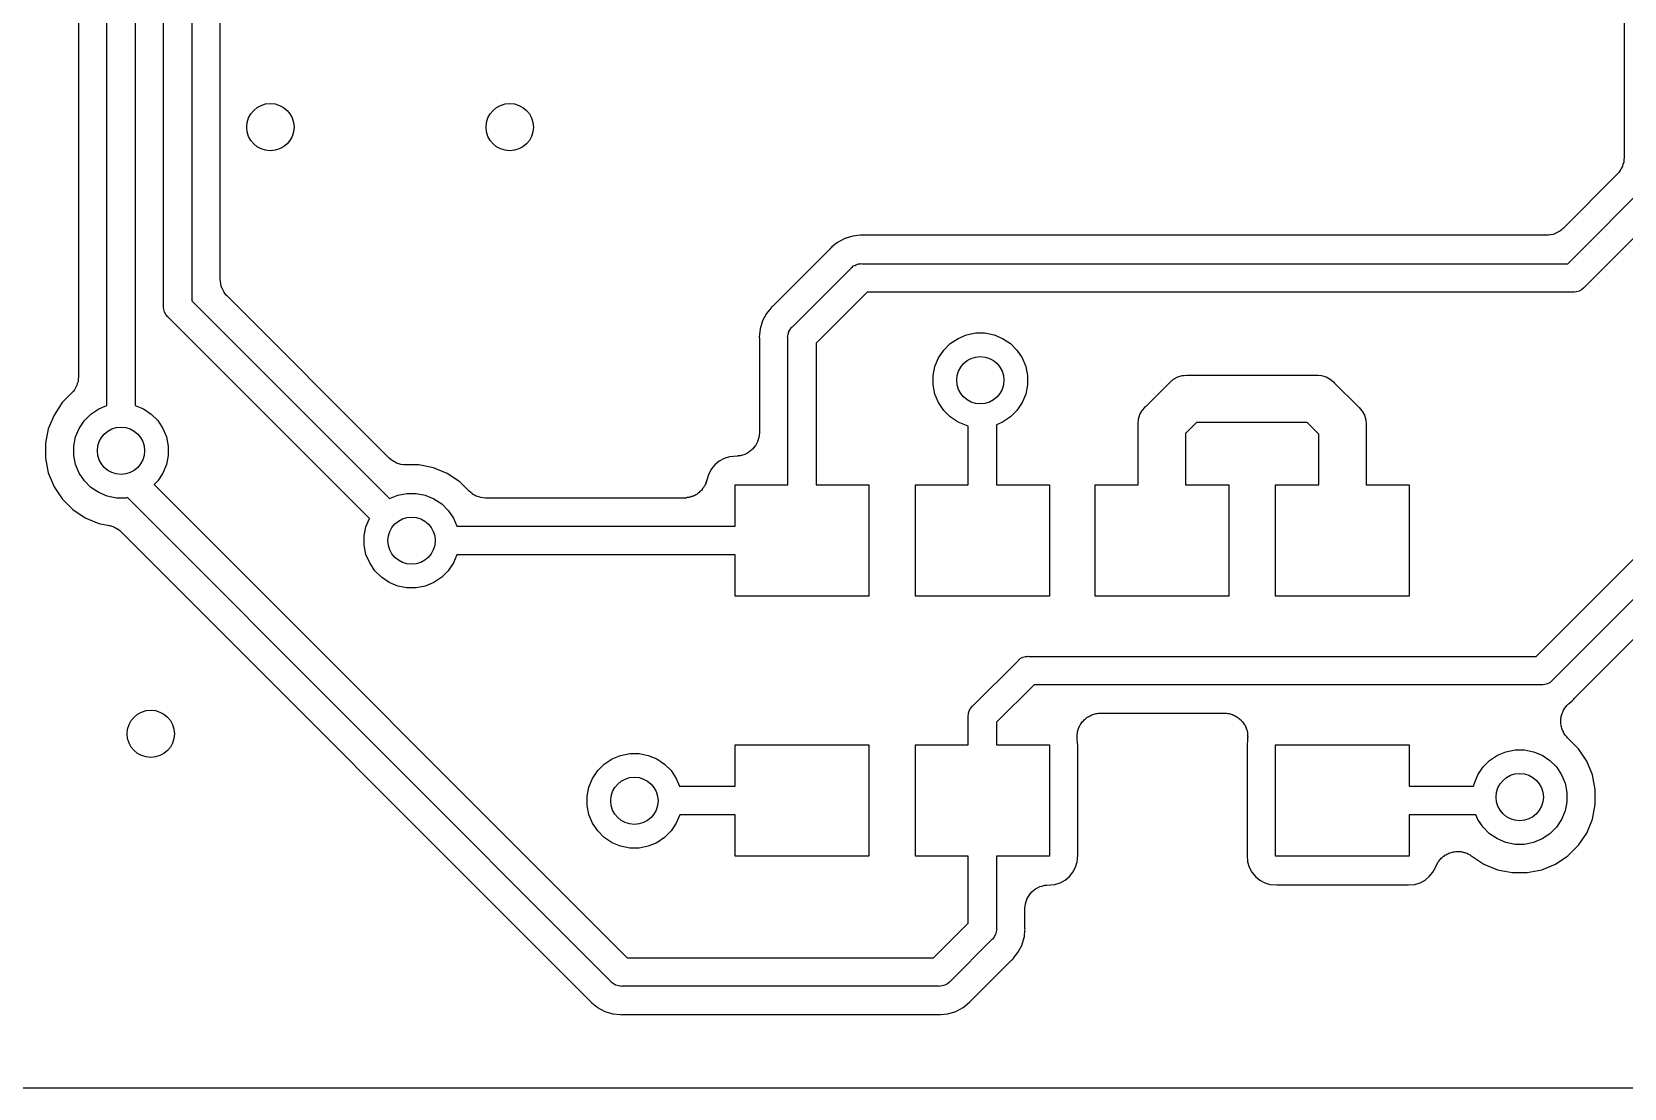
# Model space of a CAD drawing. Extents: x 98.9 to 141.5, y -118.8 to -76.2.
# Drawn here: x 114.51 to 123.07, y -118.8 to -113.13 of the extents above; entities that cross this region are included whole.
import ezdxf

# ---------------------------------------------------------------- set-up
doc = ezdxf.new("R2010")
doc.units = 0
doc.layers.add('BLACK', color=7, linetype='CONTINUOUS')

msp = doc.modelspace()

# ---------------------------------------------------------------- linework, layer by layer
at = {"layer": 'BLACK', "linetype": 'CONTINUOUS'}
for p, q in [((114.756, -109.137), (114.756, -114.368)), ((114.909, -114.381), (114.909, -109.124)), ((115.061, -109.152), (115.061, -115.136)), ((115.214, -114.601), (115.214, -110.139)), ((115.366, -110.167), (115.366, -114.573)), ((115.518, -114.458), (115.518, -110.282)), ((123.066, -112.338), (123.066, -113.803)), ((123.056, -113.853), (123.05, -113.863)), ((123.057, -113.852), (123.056, -113.852)), ((123.056, -113.852), (123.056, -113.853)), ((123.06, -113.84), (123.057, -113.852)), ((123.064, -113.829), (123.06, -113.84)), ((123.065, -113.816), (123.064, -113.828)), ((123.064, -113.828), (123.064, -113.828)), ((123.064, -113.828), (123.064, -113.829)), ((123.066, -113.804), (123.065, -113.816)), ((123.066, -113.803), (123.066, -113.803)), ((123.066, -113.803), (123.066, -113.803)), ((123.066, -113.803), (123.066, -113.803)), ((123.066, -113.803), (123.066, -113.804)), ((123.029, -113.893), (122.738, -114.184)), ((122.763, -114.374), (123.219, -113.918)), ((123.037, -113.883), (123.029, -113.893)), ((123.044, -113.874), (123.037, -113.883)), ((123.045, -113.874), (123.044, -113.874)), ((123.05, -113.863), (123.045, -113.873)), ((123.045, -113.873), (123.045, -113.874)), ((123.346, -114.007), (122.852, -114.501)), ((122.717, -114.201), (122.706, -114.206)), ((122.718, -114.2), (122.717, -114.2)), ((122.717, -114.2), (122.717, -114.201)), ((122.727, -114.193), (122.718, -114.2)), ((122.736, -114.185), (122.727, -114.193)), ((122.737, -114.185), (122.736, -114.185)), ((122.738, -114.184), (122.737, -114.184)), ((122.737, -114.184), (122.737, -114.185)), ((122.737, -114.185), (122.737, -114.185)), ((118.803, -114.288), (118.799, -114.291)), ((118.806, -114.284), (118.803, -114.288)), ((118.837, -114.259), (118.806, -114.284)), ((118.806, -114.284), (118.806, -114.284)), ((118.877, -114.238), (118.837, -114.259)), ((118.92, -114.225), (118.877, -114.238)), ((118.96, -114.221), (118.92, -114.225)), ((118.965, -114.22), (118.96, -114.221)), ((118.96, -114.221), (118.96, -114.221)), ((118.97, -114.221), (118.965, -114.22)), ((118.975, -114.221), (118.97, -114.221)), ((118.981, -114.221), (118.975, -114.221)), ((118.982, -114.221), (118.981, -114.221)), ((122.648, -114.221), (118.982, -114.221)), ((122.659, -114.22), (122.648, -114.221)), ((122.671, -114.219), (122.659, -114.22)), ((122.672, -114.219), (122.671, -114.219)), ((122.684, -114.216), (122.672, -114.219)), ((122.672, -114.219), (122.672, -114.219)), ((122.695, -114.212), (122.684, -114.216)), ((122.696, -114.212), (122.695, -114.212)), ((122.695, -114.212), (122.695, -114.212)), ((122.706, -114.206), (122.696, -114.212)), ((114.756, -114.368), (114.756, -114.368)), ((114.756, -114.368), (114.756, -114.98)), ((118.791, -114.301), (118.497, -114.595)), ((118.794, -114.297), (118.791, -114.301)), ((118.798, -114.293), (118.794, -114.297)), ((118.799, -114.291), (118.798, -114.293)), ((118.95, -114.375), (118.961, -114.374)), ((118.961, -114.374), (118.965, -114.373)), ((118.961, -114.374), (118.961, -114.374)), ((118.965, -114.373), (118.969, -114.374)), ((118.969, -114.374), (122.763, -114.374)), ((114.909, -115.136), (114.909, -114.381)), ((114.909, -114.381), (114.909, -114.381)), ((115.52, -114.469), (115.518, -114.458)), ((118.595, -114.713), (118.908, -114.399)), ((118.908, -114.399), (118.911, -114.396)), ((118.911, -114.396), (118.918, -114.39)), ((118.918, -114.39), (118.922, -114.386)), ((118.922, -114.386), (118.93, -114.383)), ((118.93, -114.383), (118.936, -114.379)), ((118.936, -114.379), (118.95, -114.375)), ((115.521, -114.481), (115.52, -114.469)), ((115.521, -114.482), (115.521, -114.481)), ((115.524, -114.493), (115.521, -114.482)), ((115.521, -114.482), (115.521, -114.482)), ((115.527, -114.505), (115.524, -114.493)), ((115.528, -114.505), (115.527, -114.505)), ((115.528, -114.506), (115.528, -114.505)), ((115.534, -114.516), (115.528, -114.506)), ((115.539, -114.527), (115.534, -114.516)), ((115.54, -114.528), (115.539, -114.527)), ((115.539, -114.527), (115.539, -114.527)), ((115.547, -114.537), (115.54, -114.528)), ((115.554, -114.546), (115.547, -114.537)), ((115.555, -114.547), (115.554, -114.546)), ((118.997, -114.526), (118.722, -114.801)), ((122.791, -114.526), (118.997, -114.526)), ((122.795, -114.527), (122.791, -114.526)), ((122.799, -114.526), (122.795, -114.527)), ((122.81, -114.525), (122.799, -114.526)), ((122.799, -114.526), (122.799, -114.526)), ((122.824, -114.521), (122.81, -114.525)), ((122.838, -114.514), (122.824, -114.521)), ((122.849, -114.504), (122.838, -114.514)), ((122.852, -114.501), (122.849, -114.504)), ((115.213, -114.605), (115.214, -114.601)), ((115.214, -114.609), (115.213, -114.605)), ((115.215, -114.62), (115.214, -114.609)), ((115.214, -114.609), (115.214, -114.609)), ((115.219, -114.634), (115.215, -114.62)), ((115.366, -114.573), (116.428, -115.636)), ((115.556, -114.547), (115.555, -114.547)), ((115.555, -114.547), (115.555, -114.547)), ((115.555, -114.547), (115.555, -114.547)), ((116.426, -115.418), (115.556, -114.547)), ((118.471, -114.621), (118.455, -114.641)), ((118.472, -114.621), (118.471, -114.621)), ((118.48, -114.611), (118.472, -114.621)), ((118.483, -114.607), (118.48, -114.611)), ((118.48, -114.611), (118.48, -114.611)), ((118.487, -114.603), (118.483, -114.607)), ((118.491, -114.6), (118.487, -114.603)), ((118.495, -114.596), (118.491, -114.6)), ((118.497, -114.595), (118.495, -114.596)), ((115.226, -114.647), (115.219, -114.634)), ((115.236, -114.659), (115.226, -114.647)), ((115.239, -114.661), (115.236, -114.659)), ((116.321, -115.743), (115.239, -114.661)), ((118.434, -114.681), (118.421, -114.724)), ((118.444, -114.661), (118.434, -114.681)), ((118.455, -114.641), (118.444, -114.661)), ((118.444, -114.661), (118.444, -114.661)), ((118.585, -114.723), (118.592, -114.715)), ((118.592, -114.715), (118.595, -114.713)), ((118.421, -114.724), (118.416, -114.769)), ((118.416, -114.769), (118.417, -114.774)), ((118.417, -114.774), (118.417, -114.776)), ((118.417, -114.776), (118.417, -114.781)), ((118.417, -114.781), (118.417, -114.787)), ((118.417, -114.787), (118.417, -115.281)), ((118.569, -114.769), (118.571, -114.754)), ((118.57, -114.773), (118.569, -114.769)), ((118.57, -115.562), (118.57, -114.773)), ((118.571, -114.753), (118.575, -114.74)), ((118.571, -114.754), (118.571, -114.753)), ((118.575, -114.74), (118.576, -114.738)), ((118.576, -114.738), (118.582, -114.727)), ((118.582, -114.727), (118.585, -114.723)), ((118.722, -114.801), (118.722, -115.562)), ((119.408, -114.838), (119.443, -114.803)), ((119.443, -114.803), (119.485, -114.775)), ((119.485, -114.775), (119.531, -114.756)), ((119.531, -114.756), (119.58, -114.746)), ((119.58, -114.746), (119.63, -114.746)), ((119.63, -114.746), (119.679, -114.756)), ((119.679, -114.756), (119.725, -114.775)), ((119.725, -114.775), (119.767, -114.803)), ((119.767, -114.803), (119.802, -114.838)), ((119.361, -114.926), (119.38, -114.88)), ((119.38, -114.88), (119.408, -114.838)), ((119.802, -114.838), (119.83, -114.88)), ((119.83, -114.88), (119.849, -114.926)), ((119.351, -114.975), (119.361, -114.926)), ((119.849, -114.926), (119.859, -114.975)), ((120.69, -114.975), (120.701, -114.974)), ((120.701, -114.974), (120.715, -114.972)), ((120.715, -114.972), (120.721, -114.973)), ((120.721, -114.973), (121.409, -114.973)), ((121.409, -114.973), (121.415, -114.972)), ((121.415, -114.972), (121.421, -114.973)), ((121.421, -114.973), (121.44, -114.975)), ((114.734, -115.052), (114.727, -115.061)), ((114.735, -115.052), (114.734, -115.052)), ((114.74, -115.041), (114.735, -115.051)), ((114.735, -115.051), (114.735, -115.052)), ((114.746, -115.03), (114.74, -115.041)), ((114.747, -115.029), (114.746, -115.03)), ((114.746, -115.03), (114.746, -115.03)), ((114.75, -115.018), (114.747, -115.029)), ((114.754, -115.007), (114.75, -115.018)), ((114.755, -114.994), (114.754, -115.005)), ((114.754, -115.005), (114.754, -115.006)), ((114.754, -115.006), (114.754, -115.007)), ((114.756, -114.982), (114.755, -114.994)), ((114.756, -114.98), (114.756, -114.981)), ((114.756, -114.981), (114.756, -114.981)), ((114.756, -114.981), (114.756, -114.981)), ((114.756, -114.981), (114.756, -114.982)), ((119.351, -115.025), (119.351, -114.975)), ((119.361, -115.074), (119.351, -115.025)), ((119.859, -115.025), (119.849, -115.074)), ((119.859, -114.975), (119.859, -115.025)), ((120.496, -115.139), (120.621, -115.015)), ((120.621, -115.015), (120.625, -115.01)), ((120.625, -115.01), (120.644, -114.994)), ((120.644, -114.994), (120.666, -114.982)), ((120.666, -114.982), (120.69, -114.975)), ((121.44, -114.975), (121.464, -114.982)), ((121.464, -114.982), (121.486, -114.994)), ((121.486, -114.994), (121.505, -115.01)), ((121.505, -115.01), (121.509, -115.015)), ((121.509, -115.015), (121.637, -115.142)), ((114.669, -115.12), (114.625, -115.187)), ((114.719, -115.07), (114.669, -115.12)), ((114.727, -115.061), (114.719, -115.07)), ((114.865, -115.154), (114.909, -115.136)), ((115.061, -115.136), (115.105, -115.154)), ((119.38, -115.12), (119.361, -115.074)), ((119.408, -115.162), (119.38, -115.12)), ((119.83, -115.12), (119.802, -115.162)), ((119.849, -115.074), (119.83, -115.12)), ((120.48, -115.157), (120.491, -115.143)), ((120.491, -115.143), (120.496, -115.139)), ((121.637, -115.142), (121.642, -115.146)), ((114.625, -115.187), (114.594, -115.261)), ((114.76, -115.259), (114.788, -115.217)), ((114.788, -115.217), (114.823, -115.182)), ((114.823, -115.182), (114.865, -115.154)), ((115.105, -115.154), (115.147, -115.182)), ((115.147, -115.182), (115.182, -115.217)), ((115.182, -115.217), (115.21, -115.259)), ((119.443, -115.197), (119.408, -115.162)), ((119.485, -115.225), (119.443, -115.197)), ((119.531, -115.244), (119.485, -115.225)), ((119.725, -115.225), (119.692, -115.239)), ((119.767, -115.197), (119.725, -115.225)), ((119.802, -115.162), (119.767, -115.197)), ((120.454, -115.234), (120.456, -115.209)), ((120.456, -115.209), (120.463, -115.185)), ((120.463, -115.185), (120.475, -115.163)), ((120.475, -115.163), (120.48, -115.157)), ((120.768, -115.227), (120.708, -115.286)), ((121.362, -115.227), (120.768, -115.227)), ((121.425, -115.289), (121.362, -115.227)), ((121.642, -115.146), (121.656, -115.164)), ((121.656, -115.164), (121.658, -115.166)), ((121.658, -115.166), (121.67, -115.188)), ((121.67, -115.188), (121.677, -115.212)), ((121.677, -115.212), (121.679, -115.237)), ((114.594, -115.261), (114.579, -115.339)), ((114.731, -115.354), (114.741, -115.305)), ((114.741, -115.305), (114.76, -115.259)), ((115.21, -115.259), (115.229, -115.305)), ((115.229, -115.305), (115.239, -115.354)), ((118.415, -115.308), (118.411, -115.319)), ((118.416, -115.295), (118.415, -115.307)), ((118.415, -115.307), (118.415, -115.307)), ((118.415, -115.307), (118.415, -115.308)), ((118.417, -115.283), (118.416, -115.295)), ((118.417, -115.281), (118.417, -115.282)), ((118.417, -115.282), (118.417, -115.282)), ((118.417, -115.282), (118.417, -115.282)), ((118.417, -115.282), (118.417, -115.283)), ((119.54, -115.246), (119.531, -115.244)), ((119.54, -115.562), (119.54, -115.246)), ((119.692, -115.239), (119.692, -115.562)), ((120.454, -115.24), (120.454, -115.234)), ((120.454, -115.562), (120.454, -115.24)), ((120.708, -115.286), (120.708, -115.562)), ((121.425, -115.562), (121.425, -115.289)), ((121.679, -115.237), (121.679, -115.243)), ((121.679, -115.243), (121.679, -115.562)), ((114.579, -115.339), (114.579, -115.419)), ((114.731, -115.404), (114.731, -115.354)), ((115.239, -115.354), (115.239, -115.404)), ((118.326, -115.402), (118.315, -115.406)), ((118.338, -115.399), (118.326, -115.402)), ((118.339, -115.399), (118.338, -115.399)), ((118.338, -115.399), (118.338, -115.399)), ((118.349, -115.393), (118.339, -115.399)), ((118.36, -115.387), (118.349, -115.393)), ((118.361, -115.387), (118.36, -115.387)), ((118.36, -115.387), (118.36, -115.387)), ((118.37, -115.379), (118.361, -115.387)), ((118.379, -115.372), (118.37, -115.379)), ((118.38, -115.371), (118.379, -115.372)), ((118.379, -115.372), (118.379, -115.372)), ((118.387, -115.362), (118.38, -115.371)), ((118.395, -115.353), (118.387, -115.362)), ((118.396, -115.352), (118.395, -115.353)), ((118.395, -115.353), (118.395, -115.353)), ((118.401, -115.342), (118.396, -115.352)), ((118.407, -115.331), (118.401, -115.342)), ((118.411, -115.319), (118.407, -115.33)), ((118.407, -115.33), (118.407, -115.331)), ((118.407, -115.331), (118.407, -115.331)), ((114.579, -115.419), (114.594, -115.498)), ((114.741, -115.453), (114.731, -115.404)), ((114.76, -115.499), (114.741, -115.453)), ((115.229, -115.453), (115.21, -115.499)), ((115.239, -115.404), (115.229, -115.453)), ((116.435, -115.426), (116.426, -115.418)), ((116.444, -115.433), (116.435, -115.426)), ((116.445, -115.433), (116.444, -115.433)), ((116.446, -115.434), (116.445, -115.433)), ((116.456, -115.439), (116.446, -115.434)), ((116.466, -115.445), (116.456, -115.439)), ((116.467, -115.445), (116.466, -115.445)), ((116.467, -115.446), (116.467, -115.445)), ((116.479, -115.449), (116.467, -115.446)), ((116.49, -115.453), (116.479, -115.449)), ((116.491, -115.453), (116.49, -115.453)), ((116.49, -115.453), (116.49, -115.453)), ((116.503, -115.454), (116.491, -115.453)), ((116.514, -115.455), (116.503, -115.454)), ((116.516, -115.455), (116.514, -115.455)), ((116.587, -115.455), (116.516, -115.455)), ((116.516, -115.455), (116.516, -115.455)), ((116.516, -115.455), (116.516, -115.455)), ((116.516, -115.455), (116.516, -115.455)), ((116.665, -115.471), (116.587, -115.455)), ((116.739, -115.502), (116.665, -115.471)), ((118.159, -115.477), (118.145, -115.503)), ((118.178, -115.454), (118.159, -115.477)), ((118.201, -115.435), (118.178, -115.454)), ((118.228, -115.421), (118.201, -115.435)), ((118.257, -115.412), (118.228, -115.421)), ((118.299, -115.408), (118.257, -115.412)), ((118.301, -115.407), (118.299, -115.408)), ((118.302, -115.407), (118.301, -115.407)), ((118.314, -115.406), (118.302, -115.407)), ((118.315, -115.406), (118.314, -115.406)), ((118.315, -115.406), (118.315, -115.406)), ((122.593, -116.484), (123.639, -115.438)), ((114.594, -115.498), (114.625, -115.572)), ((114.625, -115.572), (114.669, -115.638)), ((114.788, -115.541), (114.76, -115.499)), ((114.823, -115.576), (114.788, -115.541)), ((115.182, -115.541), (115.163, -115.56)), ((115.163, -115.56), (117.707, -118.104)), ((115.21, -115.499), (115.182, -115.541)), ((116.806, -115.546), (116.739, -115.502)), ((116.856, -115.596), (116.806, -115.546)), ((118.119, -115.572), (118.117, -115.577)), ((118.123, -115.567), (118.119, -115.572)), ((118.125, -115.561), (118.123, -115.567)), ((118.129, -115.555), (118.125, -115.561)), ((118.13, -115.55), (118.129, -115.555)), ((118.132, -115.545), (118.13, -115.55)), ((118.133, -115.543), (118.132, -115.545)), ((118.145, -115.503), (118.133, -115.543)), ((118.287, -115.785), (118.287, -115.562)), ((118.287, -115.562), (118.57, -115.562)), ((118.722, -115.562), (119.005, -115.562)), ((119.005, -115.562), (119.005, -116.161)), ((119.257, -116.161), (119.257, -115.562)), ((119.257, -115.562), (119.54, -115.562)), ((119.692, -115.562), (119.976, -115.562)), ((119.976, -115.562), (119.976, -116.161)), ((120.222, -116.161), (120.222, -115.562)), ((120.222, -115.562), (120.454, -115.562)), ((120.708, -115.562), (120.941, -115.562)), ((120.941, -115.562), (120.941, -116.161)), ((121.192, -116.161), (121.192, -115.562)), ((121.192, -115.562), (121.425, -115.562)), ((121.679, -115.562), (121.911, -115.562)), ((121.911, -115.562), (121.911, -116.161)), ((123.766, -115.527), (122.682, -116.611)), ((114.669, -115.638), (114.726, -115.695)), ((114.865, -115.604), (114.823, -115.576)), ((114.911, -115.623), (114.865, -115.604)), ((114.96, -115.633), (114.911, -115.623)), ((115.01, -115.633), (114.96, -115.633)), ((115.019, -115.631), (115.01, -115.633)), ((117.618, -118.231), (115.019, -115.631)), ((116.428, -115.636), (116.473, -115.617)), ((116.473, -115.617), (116.522, -115.608)), ((116.522, -115.608), (116.572, -115.608)), ((116.572, -115.608), (116.621, -115.617)), ((116.621, -115.617), (116.667, -115.637)), ((116.667, -115.637), (116.709, -115.664)), ((116.865, -115.603), (116.856, -115.596)), ((116.874, -115.611), (116.865, -115.603)), ((116.875, -115.612), (116.874, -115.611)), ((116.874, -115.611), (116.874, -115.611)), ((116.885, -115.617), (116.875, -115.612)), ((116.895, -115.623), (116.885, -115.617)), ((116.896, -115.623), (116.895, -115.623)), ((116.897, -115.623), (116.896, -115.623)), ((116.908, -115.627), (116.897, -115.623)), ((116.919, -115.63), (116.908, -115.627)), ((116.92, -115.63), (116.919, -115.63)), ((116.92, -115.631), (116.92, -115.63)), ((116.932, -115.632), (116.92, -115.631)), ((116.944, -115.633), (116.932, -115.632)), ((116.945, -115.633), (116.944, -115.633)), ((118.011, -115.633), (116.945, -115.633)), ((116.945, -115.633), (116.945, -115.633)), ((116.945, -115.633), (116.945, -115.633)), ((116.945, -115.633), (116.945, -115.633)), ((118.017, -115.633), (118.011, -115.633)), ((118.023, -115.633), (118.017, -115.633)), ((118.029, -115.631), (118.023, -115.633)), ((118.036, -115.631), (118.029, -115.631)), ((118.042, -115.629), (118.036, -115.631)), ((118.047, -115.628), (118.042, -115.629)), ((118.053, -115.625), (118.047, -115.628)), ((118.06, -115.624), (118.053, -115.625)), ((118.065, -115.621), (118.06, -115.624)), ((118.07, -115.619), (118.065, -115.621)), ((118.076, -115.615), (118.07, -115.619)), ((118.082, -115.612), (118.076, -115.615)), ((118.086, -115.608), (118.082, -115.612)), ((118.091, -115.605), (118.086, -115.608)), ((118.096, -115.6), (118.091, -115.605)), ((118.101, -115.596), (118.096, -115.6)), ((118.105, -115.592), (118.101, -115.596)), ((118.109, -115.588), (118.105, -115.592)), ((118.112, -115.582), (118.109, -115.588)), ((118.117, -115.577), (118.112, -115.582)), ((114.726, -115.695), (114.792, -115.739)), ((114.792, -115.739), (114.866, -115.77)), ((116.302, -115.788), (116.321, -115.743)), ((116.709, -115.664), (116.744, -115.7)), ((116.744, -115.7), (116.772, -115.741)), ((116.772, -115.741), (116.79, -115.785)), ((114.866, -115.77), (114.922, -115.781)), ((114.922, -115.781), (114.923, -115.781)), ((114.923, -115.781), (114.923, -115.781)), ((114.923, -115.781), (114.923, -115.781)), ((114.923, -115.781), (114.924, -115.781)), ((114.924, -115.781), (114.935, -115.785)), ((114.935, -115.785), (114.946, -115.788)), ((114.946, -115.788), (114.947, -115.789)), ((114.947, -115.789), (114.948, -115.789)), ((114.948, -115.789), (114.958, -115.795)), ((114.958, -115.795), (114.968, -115.8)), ((114.968, -115.8), (114.969, -115.801)), ((114.969, -115.801), (114.97, -115.801)), ((114.97, -115.801), (114.978, -115.808)), ((114.978, -115.808), (114.987, -115.816)), ((114.987, -115.816), (117.501, -118.329)), ((116.293, -115.837), (116.302, -115.788)), ((116.79, -115.785), (118.287, -115.785)), ((116.293, -115.887), (116.293, -115.837)), ((116.302, -115.936), (116.293, -115.887)), ((116.322, -115.982), (116.302, -115.936)), ((116.349, -116.024), (116.322, -115.982)), ((116.772, -115.982), (116.744, -116.024)), ((116.79, -115.938), (116.772, -115.982)), ((118.287, -115.938), (116.79, -115.938)), ((118.287, -116.161), (118.287, -115.938)), ((116.385, -116.059), (116.349, -116.024)), ((116.426, -116.087), (116.385, -116.059)), ((116.473, -116.106), (116.426, -116.087)), ((116.667, -116.087), (116.621, -116.106)), ((116.709, -116.059), (116.667, -116.087)), ((116.744, -116.024), (116.709, -116.059)), ((116.522, -116.116), (116.473, -116.106)), ((116.572, -116.116), (116.522, -116.116)), ((116.621, -116.106), (116.572, -116.116)), ((119.005, -116.161), (118.287, -116.161)), ((119.976, -116.161), (119.257, -116.161)), ((120.941, -116.161), (120.222, -116.161)), ((121.911, -116.161), (121.192, -116.161)), ((122.799, -116.709), (123.374, -116.134)), ((119.565, -116.75), (119.806, -116.509)), ((119.806, -116.509), (119.809, -116.506)), ((119.809, -116.506), (119.82, -116.496)), ((119.82, -116.496), (119.833, -116.489)), ((119.833, -116.489), (119.848, -116.485)), ((119.848, -116.485), (119.859, -116.484)), ((119.859, -116.484), (119.863, -116.483)), ((119.863, -116.483), (119.867, -116.484)), ((119.867, -116.484), (122.593, -116.484)), ((119.894, -116.636), (119.692, -116.838)), ((122.621, -116.636), (119.894, -116.636)), ((122.625, -116.637), (122.621, -116.636)), ((122.629, -116.636), (122.625, -116.637)), ((122.64, -116.635), (122.629, -116.636)), ((122.629, -116.636), (122.629, -116.636)), ((122.654, -116.631), (122.64, -116.635)), ((122.668, -116.624), (122.654, -116.631)), ((122.679, -116.614), (122.668, -116.624)), ((122.682, -116.611), (122.679, -116.614)), ((119.545, -116.777), (119.549, -116.771)), ((119.549, -116.771), (119.553, -116.764)), ((119.553, -116.764), (119.56, -116.755)), ((119.56, -116.755), (119.562, -116.752)), ((119.562, -116.752), (119.565, -116.75)), ((122.741, -116.773), (122.744, -116.768)), ((122.744, -116.768), (122.748, -116.762)), ((122.748, -116.762), (122.751, -116.757)), ((122.751, -116.757), (122.754, -116.753)), ((122.754, -116.753), (122.759, -116.748)), ((122.759, -116.748), (122.763, -116.743)), ((122.763, -116.743), (122.768, -116.739)), ((122.768, -116.739), (122.772, -116.735)), ((122.772, -116.735), (122.787, -116.722)), ((122.787, -116.722), (122.791, -116.719)), ((122.791, -116.719), (122.792, -116.717)), ((122.792, -116.717), (122.796, -116.713)), ((122.796, -116.713), (122.799, -116.709)), ((119.54, -116.807), (119.541, -116.792)), ((119.54, -116.81), (119.54, -116.807)), ((119.54, -116.959), (119.54, -116.81)), ((119.541, -116.792), (119.542, -116.789)), ((119.542, -116.789), (119.545, -116.777)), ((119.692, -116.838), (119.692, -116.959)), ((120.138, -116.861), (120.141, -116.854)), ((120.141, -116.854), (120.144, -116.85)), ((120.144, -116.85), (120.147, -116.845)), ((120.147, -116.845), (120.151, -116.839)), ((120.151, -116.839), (120.155, -116.834)), ((120.155, -116.834), (120.159, -116.83)), ((120.159, -116.83), (120.163, -116.825)), ((120.163, -116.825), (120.168, -116.821)), ((120.168, -116.821), (120.172, -116.817)), ((120.172, -116.817), (120.177, -116.813)), ((120.177, -116.813), (120.182, -116.81)), ((120.182, -116.81), (120.188, -116.807)), ((120.188, -116.807), (120.193, -116.803)), ((120.193, -116.803), (120.199, -116.801)), ((120.199, -116.801), (120.204, -116.798)), ((120.204, -116.798), (120.21, -116.796)), ((120.21, -116.796), (120.216, -116.794)), ((120.216, -116.794), (120.222, -116.793)), ((120.222, -116.793), (120.227, -116.791)), ((120.227, -116.791), (120.234, -116.79)), ((120.234, -116.79), (120.241, -116.789)), ((120.241, -116.789), (120.246, -116.789)), ((120.246, -116.789), (120.252, -116.789)), ((120.252, -116.789), (120.916, -116.789)), ((120.916, -116.789), (120.918, -116.789)), ((120.918, -116.789), (120.923, -116.789)), ((120.923, -116.789), (120.929, -116.789)), ((120.929, -116.789), (120.936, -116.791)), ((120.936, -116.791), (120.942, -116.791)), ((120.942, -116.791), (120.948, -116.793)), ((120.948, -116.793), (120.953, -116.794)), ((120.953, -116.794), (120.96, -116.797)), ((120.96, -116.797), (120.966, -116.799)), ((120.966, -116.799), (120.971, -116.802)), ((120.971, -116.802), (120.976, -116.804)), ((120.976, -116.804), (120.982, -116.808)), ((120.982, -116.808), (120.988, -116.811)), ((120.988, -116.811), (120.992, -116.815)), ((120.992, -116.815), (120.997, -116.818)), ((120.997, -116.818), (121.001, -116.822)), ((121.001, -116.822), (121.007, -116.827)), ((121.007, -116.827), (121.01, -116.831)), ((121.01, -116.831), (121.014, -116.835)), ((121.014, -116.835), (121.018, -116.841)), ((121.018, -116.841), (121.022, -116.846)), ((121.022, -116.846), (121.025, -116.851)), ((121.025, -116.851), (121.028, -116.856)), ((121.028, -116.856), (121.03, -116.862)), ((122.726, -116.82), (122.728, -116.814)), ((122.726, -116.826), (122.726, -116.82)), ((122.726, -116.832), (122.726, -116.826)), ((122.726, -116.839), (122.726, -116.832)), ((122.726, -116.845), (122.726, -116.839)), ((122.727, -116.851), (122.726, -116.845)), ((122.728, -116.857), (122.727, -116.851)), ((122.728, -116.807), (122.73, -116.802)), ((122.728, -116.814), (122.728, -116.807)), ((122.73, -116.863), (122.728, -116.857)), ((122.73, -116.802), (122.731, -116.796)), ((122.731, -116.796), (122.734, -116.79)), ((122.734, -116.79), (122.736, -116.784)), ((122.736, -116.784), (122.738, -116.779)), ((122.738, -116.779), (122.741, -116.773)), ((120.125, -116.915), (120.126, -116.908)), ((120.126, -116.92), (120.125, -116.915)), ((120.126, -116.901), (120.127, -116.896)), ((120.126, -116.908), (120.126, -116.901)), ((120.126, -116.926), (120.126, -116.92)), ((120.126, -116.928), (120.126, -116.926)), ((120.129, -116.965), (120.126, -116.928)), ((120.127, -116.896), (120.128, -116.89)), ((120.128, -116.89), (120.13, -116.884)), ((120.13, -116.884), (120.131, -116.877)), ((120.131, -116.877), (120.133, -116.872)), ((120.133, -116.872), (120.135, -116.866)), ((120.135, -116.866), (120.138, -116.861)), ((121.03, -116.862), (121.034, -116.868)), ((121.034, -116.868), (121.035, -116.874)), ((121.035, -116.874), (121.037, -116.879)), ((121.037, -116.879), (121.039, -116.885)), ((121.039, -116.885), (121.041, -116.892)), ((121.042, -116.928), (121.039, -116.965)), ((121.041, -116.892), (121.041, -116.898)), ((121.041, -116.898), (121.042, -116.903)), ((121.042, -116.903), (121.042, -116.91)), ((121.042, -116.91), (121.043, -116.916)), ((121.043, -116.916), (121.042, -116.922)), ((121.042, -116.922), (121.042, -116.928)), ((122.731, -116.869), (122.73, -116.863)), ((122.733, -116.875), (122.731, -116.869)), ((122.735, -116.88), (122.733, -116.875)), ((122.738, -116.886), (122.735, -116.88)), ((122.74, -116.892), (122.738, -116.886)), ((122.743, -116.897), (122.74, -116.892)), ((122.746, -116.902), (122.743, -116.897)), ((122.75, -116.908), (122.746, -116.902)), ((122.754, -116.913), (122.75, -116.908)), ((122.758, -116.917), (122.754, -116.913)), ((122.762, -116.922), (122.758, -116.917)), ((122.763, -116.923), (122.762, -116.922)), ((122.821, -116.981), (122.763, -116.923)), ((117.625, -117.035), (117.671, -117.016)), ((117.671, -117.016), (117.72, -117.006)), ((117.72, -117.006), (117.77, -117.006)), ((117.77, -117.006), (117.819, -117.016)), ((117.819, -117.016), (117.865, -117.035)), ((118.287, -117.182), (118.287, -116.959)), ((118.287, -116.959), (119.005, -116.959)), ((119.005, -116.959), (119.005, -117.558)), ((119.257, -117.558), (119.257, -116.959)), ((119.257, -116.959), (119.54, -116.959)), ((119.692, -116.959), (119.976, -116.959)), ((119.976, -116.959), (119.976, -117.558)), ((120.129, -117.552), (120.129, -116.965)), ((121.039, -116.965), (121.039, -117.552)), ((121.192, -117.558), (121.192, -116.959)), ((121.192, -116.959), (121.911, -116.959)), ((121.911, -116.959), (121.911, -117.182)), ((122.343, -117.043), (122.385, -117.015)), ((122.385, -117.015), (122.431, -116.996)), ((122.431, -116.996), (122.48, -116.986)), ((122.48, -116.986), (122.53, -116.986)), ((122.53, -116.986), (122.579, -116.996)), ((122.579, -116.996), (122.625, -117.015)), ((122.625, -117.015), (122.667, -117.043)), ((122.865, -117.047), (122.821, -116.981)), ((117.52, -117.14), (117.548, -117.098)), ((117.548, -117.098), (117.583, -117.063)), ((117.583, -117.063), (117.625, -117.035)), ((117.865, -117.035), (117.907, -117.063)), ((117.907, -117.063), (117.942, -117.098)), ((117.942, -117.098), (117.97, -117.14)), ((122.28, -117.12), (122.308, -117.078)), ((122.308, -117.078), (122.343, -117.043)), ((122.667, -117.043), (122.702, -117.078)), ((122.702, -117.078), (122.73, -117.12)), ((122.896, -117.121), (122.865, -117.047)), ((117.491, -117.235), (117.501, -117.186)), ((117.501, -117.186), (117.52, -117.14)), ((117.97, -117.14), (117.988, -117.182)), ((117.988, -117.182), (118.287, -117.182)), ((121.911, -117.182), (122.257, -117.182)), ((122.257, -117.182), (122.261, -117.166)), ((122.261, -117.166), (122.28, -117.12)), ((122.73, -117.12), (122.749, -117.166)), ((122.749, -117.166), (122.759, -117.215)), ((122.911, -117.2), (122.896, -117.121)), ((122.911, -117.28), (122.911, -117.2)), ((117.491, -117.285), (117.491, -117.235)), ((117.501, -117.334), (117.491, -117.285)), ((122.759, -117.265), (122.749, -117.314)), ((122.759, -117.215), (122.759, -117.265)), ((122.896, -117.359), (122.911, -117.28)), ((117.52, -117.38), (117.501, -117.334)), ((117.989, -117.335), (117.97, -117.38)), ((118.287, -117.335), (117.989, -117.335)), ((118.287, -117.558), (118.287, -117.335)), ((122.269, -117.335), (121.911, -117.335)), ((121.911, -117.335), (121.911, -117.558)), ((122.28, -117.36), (122.269, -117.335)), ((122.308, -117.402), (122.28, -117.36)), ((122.73, -117.36), (122.702, -117.402)), ((122.749, -117.314), (122.73, -117.36)), ((122.865, -117.433), (122.896, -117.359)), ((117.548, -117.422), (117.52, -117.38)), ((117.583, -117.457), (117.548, -117.422)), ((117.942, -117.422), (117.907, -117.457)), ((117.97, -117.38), (117.942, -117.422)), ((122.343, -117.437), (122.308, -117.402)), ((122.385, -117.465), (122.343, -117.437)), ((122.667, -117.437), (122.625, -117.465)), ((122.702, -117.402), (122.667, -117.437)), ((122.821, -117.499), (122.865, -117.433)), ((117.625, -117.485), (117.583, -117.457)), ((117.671, -117.504), (117.625, -117.485)), ((117.72, -117.514), (117.671, -117.504)), ((117.77, -117.514), (117.72, -117.514)), ((117.819, -117.504), (117.77, -117.514)), ((117.865, -117.485), (117.819, -117.504)), ((117.907, -117.457), (117.865, -117.485)), ((122.119, -117.545), (122.124, -117.542)), ((122.124, -117.542), (122.131, -117.54)), ((122.131, -117.54), (122.137, -117.537)), ((122.137, -117.537), (122.143, -117.536)), ((122.143, -117.536), (122.148, -117.535)), ((122.148, -117.535), (122.155, -117.534)), ((122.155, -117.534), (122.161, -117.533)), ((122.161, -117.533), (122.167, -117.533)), ((122.167, -117.533), (122.173, -117.532)), ((122.173, -117.532), (122.179, -117.533)), ((122.179, -117.533), (122.186, -117.533)), ((122.186, -117.533), (122.192, -117.534)), ((122.192, -117.534), (122.197, -117.535)), ((122.197, -117.535), (122.204, -117.537)), ((122.204, -117.537), (122.21, -117.538)), ((122.21, -117.538), (122.216, -117.54)), ((122.216, -117.54), (122.221, -117.542)), ((122.221, -117.542), (122.227, -117.545)), ((122.431, -117.484), (122.385, -117.465)), ((122.48, -117.494), (122.431, -117.484)), ((122.53, -117.494), (122.48, -117.494)), ((122.579, -117.484), (122.53, -117.494)), ((122.625, -117.465), (122.579, -117.484)), ((122.764, -117.556), (122.821, -117.499)), ((119.005, -117.558), (118.287, -117.558)), ((119.54, -117.558), (119.257, -117.558)), ((119.54, -117.917), (119.54, -117.558)), ((119.976, -117.558), (119.692, -117.558)), ((119.692, -117.558), (119.692, -117.945)), ((120.103, -117.643), (120.117, -117.617)), ((120.117, -117.617), (120.126, -117.588)), ((120.126, -117.588), (120.129, -117.552)), ((121.039, -117.552), (121.042, -117.588)), ((121.042, -117.588), (121.051, -117.617)), ((121.051, -117.617), (121.065, -117.643)), ((121.911, -117.558), (121.192, -117.558)), ((122.038, -117.643), (122.054, -117.614)), ((122.054, -117.614), (122.056, -117.61)), ((122.056, -117.61), (122.059, -117.604)), ((122.059, -117.604), (122.061, -117.598)), ((122.061, -117.598), (122.065, -117.593)), ((122.065, -117.593), (122.067, -117.588)), ((122.067, -117.588), (122.072, -117.583)), ((122.072, -117.583), (122.075, -117.578)), ((122.075, -117.578), (122.079, -117.573)), ((122.079, -117.573), (122.083, -117.569)), ((122.083, -117.569), (122.088, -117.565)), ((122.088, -117.565), (122.093, -117.56)), ((122.093, -117.56), (122.098, -117.557)), ((122.098, -117.557), (122.102, -117.553)), ((122.102, -117.553), (122.108, -117.55)), ((122.108, -117.55), (122.114, -117.547)), ((122.114, -117.547), (122.119, -117.545)), ((122.227, -117.545), (122.233, -117.548)), ((122.233, -117.548), (122.238, -117.551)), ((122.238, -117.551), (122.243, -117.554)), ((122.243, -117.554), (122.312, -117.6)), ((122.312, -117.6), (122.386, -117.631)), ((122.624, -117.631), (122.698, -117.6)), ((122.698, -117.6), (122.764, -117.556)), ((119.948, -117.714), (119.96, -117.713)), ((119.96, -117.713), (119.961, -117.713)), ((119.961, -117.713), (119.963, -117.713)), ((119.963, -117.713), (120.005, -117.709)), ((120.005, -117.709), (120.034, -117.7)), ((120.034, -117.7), (120.061, -117.686)), ((120.061, -117.686), (120.084, -117.667)), ((120.084, -117.667), (120.103, -117.643)), ((121.065, -117.643), (121.084, -117.667)), ((121.084, -117.667), (121.107, -117.686)), ((121.107, -117.686), (121.134, -117.7)), ((121.134, -117.7), (121.162, -117.709)), ((121.162, -117.709), (121.199, -117.712)), ((121.199, -117.712), (121.905, -117.712)), ((121.905, -117.712), (121.941, -117.709)), ((121.941, -117.709), (121.97, -117.7)), ((121.97, -117.7), (121.996, -117.686)), ((121.996, -117.686), (122.019, -117.667)), ((122.019, -117.667), (122.038, -117.643)), ((122.386, -117.631), (122.465, -117.646)), ((122.465, -117.646), (122.545, -117.646)), ((122.545, -117.646), (122.624, -117.631)), ((119.851, -117.801), (119.855, -117.79)), ((119.855, -117.789), (119.861, -117.779)), ((119.855, -117.79), (119.855, -117.789)), ((119.855, -117.79), (119.855, -117.79)), ((119.861, -117.779), (119.867, -117.768)), ((119.867, -117.767), (119.875, -117.758)), ((119.867, -117.768), (119.867, -117.767)), ((119.867, -117.768), (119.867, -117.768)), ((119.875, -117.758), (119.882, -117.749)), ((119.882, -117.749), (119.883, -117.749)), ((119.883, -117.748), (119.892, -117.741)), ((119.883, -117.749), (119.883, -117.748)), ((119.892, -117.741), (119.902, -117.733)), ((119.902, -117.733), (119.913, -117.727)), ((119.902, -117.733), (119.902, -117.733)), ((119.902, -117.733), (119.902, -117.733)), ((119.913, -117.727), (119.923, -117.722)), ((119.923, -117.722), (119.924, -117.722)), ((119.924, -117.721), (119.936, -117.718)), ((119.924, -117.722), (119.924, -117.721)), ((119.936, -117.718), (119.947, -117.715)), ((119.947, -117.715), (119.948, -117.715)), ((119.948, -117.715), (119.948, -117.714)), ((119.845, -117.837), (119.846, -117.825)), ((119.845, -117.838), (119.845, -117.837)), ((119.845, -117.839), (119.845, -117.838)), ((119.845, -117.838), (119.845, -117.838)), ((119.845, -117.838), (119.845, -117.838)), ((119.845, -117.931), (119.845, -117.839)), ((119.846, -117.825), (119.847, -117.814)), ((119.847, -117.814), (119.848, -117.813)), ((119.848, -117.813), (119.851, -117.801)), ((119.848, -117.813), (119.848, -117.813)), ((119.353, -118.104), (119.54, -117.917)), ((119.691, -117.964), (119.687, -117.978)), ((119.692, -117.953), (119.691, -117.964)), ((119.692, -117.945), (119.693, -117.949)), ((119.693, -117.949), (119.692, -117.953)), ((119.692, -117.953), (119.692, -117.953)), ((119.842, -117.989), (119.845, -117.954)), ((119.845, -117.937), (119.845, -117.931)), ((119.845, -117.942), (119.845, -117.937)), ((119.845, -117.944), (119.845, -117.942)), ((119.846, -117.949), (119.845, -117.944)), ((119.845, -117.954), (119.846, -117.949)), ((119.845, -117.954), (119.845, -117.954)), ((119.667, -118.005), (119.442, -118.231)), ((119.67, -118.003), (119.667, -118.005)), ((119.68, -117.991), (119.67, -118.003)), ((119.687, -117.978), (119.68, -117.991)), ((119.807, -118.076), (119.828, -118.037)), ((119.828, -118.037), (119.841, -117.994)), ((119.841, -117.994), (119.842, -117.989)), ((119.842, -117.989), (119.842, -117.989)), ((117.707, -118.104), (119.353, -118.104)), ((119.559, -118.329), (119.766, -118.123)), ((119.766, -118.123), (119.767, -118.122)), ((119.767, -118.122), (119.771, -118.118)), ((119.771, -118.118), (119.775, -118.114)), ((119.775, -118.114), (119.779, -118.111)), ((119.779, -118.111), (119.782, -118.107)), ((119.782, -118.107), (119.807, -118.076)), ((119.782, -118.107), (119.782, -118.107)), ((117.621, -118.234), (117.618, -118.231)), ((117.624, -118.237), (117.621, -118.234)), ((117.632, -118.244), (117.624, -118.237)), ((117.642, -118.249), (117.632, -118.244)), ((117.646, -118.251), (117.642, -118.249)), ((117.66, -118.255), (117.646, -118.251)), ((117.671, -118.256), (117.66, -118.255)), ((117.675, -118.257), (117.671, -118.256)), ((117.671, -118.256), (117.671, -118.256)), ((117.679, -118.256), (117.675, -118.257)), ((119.381, -118.256), (117.679, -118.256)), ((119.385, -118.257), (119.381, -118.256)), ((119.389, -118.256), (119.385, -118.257)), ((119.4, -118.255), (119.389, -118.256)), ((119.389, -118.256), (119.389, -118.256)), ((119.414, -118.251), (119.4, -118.255)), ((119.428, -118.244), (119.414, -118.251)), ((119.439, -118.234), (119.428, -118.244)), ((119.442, -118.231), (119.439, -118.234)), ((117.501, -118.329), (117.502, -118.331)), ((117.502, -118.331), (117.506, -118.335)), ((117.506, -118.335), (117.509, -118.339)), ((117.509, -118.339), (117.513, -118.342)), ((117.513, -118.342), (117.516, -118.346)), ((117.516, -118.346), (117.517, -118.346)), ((117.517, -118.346), (117.543, -118.367)), ((117.543, -118.367), (117.547, -118.371)), ((117.547, -118.371), (117.587, -118.392)), ((117.587, -118.392), (117.63, -118.405)), ((119.43, -118.405), (119.473, -118.392)), ((119.473, -118.392), (119.513, -118.371)), ((119.513, -118.371), (119.547, -118.342)), ((119.547, -118.342), (119.551, -118.339)), ((119.551, -118.339), (119.552, -118.337)), ((119.552, -118.337), (119.556, -118.333)), ((119.556, -118.333), (119.559, -118.329)), ((117.63, -118.405), (117.67, -118.409)), ((117.67, -118.409), (117.67, -118.409)), ((117.67, -118.409), (117.675, -118.41)), ((117.675, -118.41), (117.68, -118.409)), ((117.68, -118.409), (117.682, -118.409)), ((117.682, -118.409), (117.687, -118.409)), ((117.687, -118.409), (117.692, -118.409)), ((117.692, -118.409), (119.368, -118.409)), ((119.368, -118.409), (119.369, -118.409)), ((119.369, -118.409), (119.375, -118.409)), ((119.375, -118.409), (119.38, -118.409)), ((119.38, -118.409), (119.385, -118.41)), ((119.385, -118.41), (119.39, -118.409)), ((119.39, -118.409), (119.43, -118.405)), ((119.39, -118.409), (119.39, -118.409)), ((138.611, -118.804), (101.771, -118.804))]:
    msp.add_line(p, q, dxfattribs=at)
at = {"layer": 'BLACK'}
for centre in [(115.788, -113.64), (117.075, -113.64), (119.605, -115), (114.985, -115.379), (116.547, -115.862), (115.145, -116.9), (122.505, -117.24), (117.745, -117.26)]:
    msp.add_circle(centre, 0.127, dxfattribs=at)

doc.saveas('drawing.dxf')
